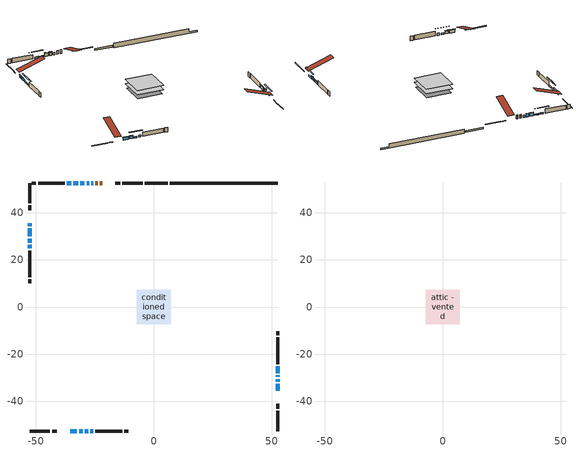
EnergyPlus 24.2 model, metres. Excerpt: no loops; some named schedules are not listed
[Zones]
conditioned space
 floor outside (Floor1 construction): -0.91,-0.91 -0.91,0.91 0.91,0.91 0.91,-0.91 z1.28
 floor adiabatic (Floor3 construction): -2.26,-2.26 -2.26,2.26 2.26,2.26 2.26,-2.26 z1.28
 floor adiabatic (AdiabaticFloorConstruction): -7.25,-7.25 -7.25,7.25 7.25,7.25 7.25,-7.25 z1.28
 floor foundation (Slab1 construction): -6.7,-6.7 -6.7,6.7 6.7,6.7 6.7,-6.7 z-1.16
 floor foundation (Slab2 construction): -2.26,-2.26 -2.26,2.26 2.26,2.26 2.26,-2.26 z-0.65
 wall outside (RimJoist1 construction): -4.74,52.59 -13.31,52.59 / -52.59,-52.59 -44.02,-52.59 / -52.59,52.59 -52.59,44.02 / 52.59,-52.59 52.59,-44.02 z1.28:1.58
 wall outside (RimJoist2 construction): -14.24,52.59 -16.24,52.59 / -43.09,-52.59 -41.09,-52.59 / -52.59,43.09 -52.59,41.09 / 52.59,-43.09 52.59,-41.09 z1.28:1.58
 wall outside (AdiabaticWallConstruction 1): -21.82,52.59 -22.81,52.59 / -23.74,52.59 -24.76,52.59 z1.28:3.31
 wall outside (AdiabaticWallConstruction): -25.68,52.59 -26.45,52.59 / -26.91,-52.59 -25.64,-52.59 z1.28:2.5; -27.37,52.59 -28.49,52.59 / 52.59,-31.69 52.59,-30.57 z1.28:2.98; -29.42,52.59 -31.2,52.59 z1.28:3.06; -32.12,52.59 -34.16,52.59 z1.28:1.79; -35.51,-52.59 -32.62,-52.59 / -52.59,35.51 -52.59,34.34 / 52.59,-28 52.59,-25.11 z1.28:2.73; -31.69,-52.59 -30.21,-52.59 z1.28:2.75; -52.59,33.42 -52.59,29.91 z1.28:2.45; 52.59,-35.51 52.59,-32.62 / -35.09,52.59 -36.84,52.59 / -29.29,-52.59 -27.84,-52.59 / -52.59,28.99 -52.59,27.23 / -52.59,26.3 -52.59,24.85 z1.28:2.12; 52.59,-29.64 52.59,-28.93 z1.28:2.37
 wall outside (Wall1 construction): -37.77,52.59 -49.02,52.59 / -24.71,-52.59 -13.46,-52.59 / -52.59,23.93 -52.59,12.67 / 52.59,-24.18 52.59,-12.93 z1.28:3.72
 wall outside (Wall2 construction): -49.95,52.59 -51.66,52.59 / -12.53,-52.59 -10.81,-52.59 / -52.59,11.75 -52.59,10.03 / 52.59,-12 52.59,-10.29 z1.28:3.72
 wall foundation (FoundationWall1 construction): 6.87,52.59,-1.16 6.87,52.59,1.28 48.02,52.59,1.28 48.02,52.59,-0.42 52.59,52.59,-0.42 52.59,52.59,-1.16
 wall foundation (FoundationWall2 construction): 5.94,52.59 -3.81,52.59 z-0.65:0.26
 window (WindowConstruction 10): -25.68,52.59 -26.45,52.59 z1.28:2.5
 window (WindowConstruction 3): -27.38,52.59 -28.49,52.59 z1.28:2.98
 window (WindowConstruction 4): -29.42,52.59 -31.2,52.59 z1.28:3.06
 window (WindowConstruction 5): -32.13,52.59 -34.16,52.59 z1.28:1.79
 window (WindowConstruction 6): -35.51,-52.59 -32.62,-52.59 z1.28:2.73
 window (WindowConstruction 7): -31.69,-52.59 -30.22,-52.59 z1.28:2.75
 window (WindowConstruction 8): -52.59,35.51 -52.59,34.34 z1.28:2.73
 window (WindowConstruction 9): -52.59,33.42 -52.59,29.91 z1.28:2.45
 window (WindowConstruction 12): 52.59,-35.51 52.59,-32.62 z1.28:2.12
 window (WindowConstruction 13): -35.09,52.59 -36.84,52.59 z1.28:2.12
 window (WindowConstruction 14): -29.29,-52.59 -27.84,-52.59 z1.28:2.12
 window (WindowConstruction 15): -52.59,28.98 -52.59,27.23 z1.28:2.12
 window (WindowConstruction 16): -52.59,26.3 -52.59,24.86 z1.28:2.12
 window (WindowConstruction 11): -26.91,-52.59 -25.64,-52.59 z1.28:2.5
 window (WindowConstruction): 52.59,-31.69 52.59,-30.57 z1.28:2.98
 window (WindowConstruction 1): 52.59,-29.64 52.59,-28.93 z1.28:2.37
 window (WindowConstruction 2): 52.59,-28 52.59,-25.11 z1.28:2.73
 door (Door): -21.82,52.59 -22.81,52.59 z1.28:3.31
 door (Door 1): -23.74,52.59 -24.75,52.59 z1.28:3.31
 ceiling adiabatic (AdiabaticFloorConstruction): 7.25,-7.25 7.25,7.25 -7.25,7.25 -7.25,-7.25 z1.28
attic - vented
 floor to conditioned space (Floor2 construction Reversed): -7.25,-7.25 -7.25,7.25 7.25,7.25 7.25,-7.25 z3.72
 roof outside (Roof1 construction): -20.89,52.59,3.72 -20.89,38.47,8.43 -17.17,38.47,8.43 -17.17,52.59,3.72; -36.44,-52.59,3.72 -36.44,-38.47,8.43 -40.16,-38.47,8.43 -40.16,-52.59,3.72; -52.59,36.44,3.72 -38.47,36.44,8.43 -38.47,40.16,8.43 -52.59,40.16,3.72; 52.59,-36.44,3.72 38.47,-36.44,8.43 38.47,-40.16,8.43 52.59,-40.16,3.72
shading: -28.69,52.59 -27.17,52.59 -27.17,53 -28.69,53 z3.18; -31.4,52.59 -29.22,52.59 -29.22,53 -31.4,53 z3.26; -34.36,52.59 -31.92,52.59 -31.92,53 -34.36,53 z1.99; -32.42,-52.59 -35.71,-52.59 -35.71,-53 -32.42,-53 z2.93; -30.01,-52.59 -31.89,-52.59 -31.89,-53 -30.01,-53 z2.95; -52.59,34.14 -52.59,35.71 -53,35.71 -53,34.14 z2.93; -52.59,29.71 -52.59,33.62 -53,33.62 -53,29.71 z2.65; 52.59,-29.68 52.59,-38.45 53,-38.45 53,-29.68 z5.06; -39.78,52.59 -32.15,52.59 -32.15,53 -39.78,53 z5.06; -24.9,-52.59 -32.23,-52.59 -32.23,-53 -24.9,-53 z5.06; -52.59,24.29 -52.59,31.93 -53,31.93 -53,24.29 z5.06; -52.59,21.91 -52.59,29.24 -53,29.24 -53,21.91 z5.06; 52.59,-30.37 52.59,-31.89 53,-31.89 53,-30.37 z3.18; 52.59,-28.73 52.59,-29.84 53,-29.84 53,-28.73 z2.57; 52.59,-24.91 52.59,-28.21 53,-28.21 53,-24.91 z2.93
[Building]
Building 1: Terrain=Suburbs
[Site:Location]
Edmonton Intl AP_AB: Latitude {deg}=53.31; Longitude {deg}=-113.58; Time Zone {hr}=-7; Elevation {m}=723; Keep Site Location Information=Yes
[Site:GroundTemperature:Shallow]
-1.56185, -3.61833, -3.78302, -2.80711, 1.11059, 5.01004, 8.39065, 10.5322, 10.7141, 8.97234, 5.67794, 1.89811
[Site:WaterMainsTemperature]
Calculation Method=Schedule; Temperature Schedule=mains temperature schedule
[Material] Roughness=Rough; Thermal Absorptance=0.9
Name | Thickness {m} | Conductivity {W/m-K} | Density {kg/m3} | Specific Heat {J/kg-K} | Solar Absorptance | Visible Absorptance
asphalt or fiberglass shingles | 0.00635 | 0.162714 | 1121.4 | 1465.45 | 0.4 | 0.4
ceiling loosefill ins | 0.0846667 | 0.0480833 | 16.02 | 1046.75 | 0.7 | 0.7
ceiling stud and cavity | 0.1397 | 0.112058 | 65.682 | 1177.47 | 0.7 | 0.7
concrete 4.0 in. | 0.1016 | 1.803125 | 2242.8 | 837.4 | 0.7 | 0.7
concrete 8.0 in. | 0.2032 | 1.803125 | 2242.8 | 837.4 | 0.7 | 0.7
door material | 0.04445 | 0.053851 | 512.64 | 1214.23 | 0.7 | 0.7
door material 1 | 0.04445 | 0.327969 | 512.64 | 1214.23 | 0.7 | 0.7
exterior vertical ins | 0.0460229 | 0.029427 | 32.04 | 1214.23 | 0.7 | 0.7
exterior vertical ins 1 | 0.0505726 | 0.029427 | 32.04 | 1214.23 | 0.7 | 0.7
floor covering | 0.0127 | 0.0433444 | 54.468 | 1339.84 | 0.6 | 0.6
floor rigid ins | 0.103632 | 0.029427 | 32.04 | 1214.23 | 0.7 | 0.7
floor rigid ins 1; rim joist rigid ins; wall rigid ins | 0.051816 | 0.029427 | 32.04 | 1214.23 | 0.7 | 0.7
floor rigid ins 2; wall rigid ins 1 | 0.512978 | 0.029427 | 32.04 | 1214.23 | 0.7 | 0.7
floor stud and cavity | 0.1397 | 0.151062 | 92.3553 | 1139.71 | 0.7 | 0.7
floor stud and cavity 1 | 0.1397 | 0.945655 | 92.3553 | 1139.71 | 0.7 | 0.7
floor stud and cavity 2 | 0.1397 | 1.75129 | 37.0049 | 1207.88 | 0.7 | 0.7
furniture material conditioned space 1 | 0.1524 | 0.115458 | 640.8 | 1214.23 | 0.6 | 0.6
gypsum board | 0.0127 | 0.160291 | 801 | 837.4 | 0.6 | 0.6
gypsum board 1 | 0.0127 | 0.160291 | 801 | 837.4 | 0.7 | 0.7
osb sheathing 0.5 in. | 0.0127 | 0.115458 | 512.64 | 1214.23 | 0.7 | 0.7
osb sheathing 0.75 in. | 0.01905 | 0.115458 | 512.64 | 1214.23 | 0.7 | 0.7
osb sheathing 2.0 in. | 0.0508 | 0.115458 | 512.64 | 1214.23 | 0.7 | 0.7
rim joist stud and cavity | 0.0508 | 0.0449671 | 125.044 | 1163.47 | 0.6 | 0.6
rim joist stud and cavity 1 | 0.0508 | 0.0316484 | 125.044 | 1163.47 | 0.6 | 0.6
wall stud and cavity | 0.1397 | 0.244877 | 139.0536 | 1170.24 | 0.7 | 0.7
wall stud and cavity 1 | 0.1397 | 0.435945 | 139.0536 | 1170.24 | 0.7 | 0.7
wall stud and cavity 2 | 0.0889 | 0.380278 | 52.3479 | 1209.89 | 0.7 | 0.7
wall stud and cavity 3 | 0.0889 | 0.391764 | 83.0341 | 1211.67 | 0.7 | 0.7
wood siding | 0.0254 | 0.102417 | 544.68 | 1172.36 | 0.4 | 0.4
wood siding 1; wood siding 2; wood siding 3 | 0.0254 | 0.102417 | 544.68 | 1172.36 | 0.7 | 0.7
[WindowMaterial:SimpleGlazingSystem]
Name | U-Factor {W/m2-K} | Solar Heat Gain Coefficient
WindowMaterial | 2.98833 | 0.53
WindowMaterial 1 | 2.97584 | 0.54
WindowMaterial 10 | 2.95256 | 0.58
WindowMaterial 11 | 2.052597 | 0.44
WindowMaterial 12 | 2.975272 | 0.57
WindowMaterial 2 | 2.918492 | 0.63
WindowMaterial 3 | 1.93733 | 0.46
WindowMaterial 4 | 2.18376 | 0.41
WindowMaterial 5 | 2.91679 | 0.63
WindowMaterial 6 | 2.92871 | 0.61
WindowMaterial 7 | 2.9395 | 0.6
WindowMaterial 8 | 3.34094 | 0.48
WindowMaterial 9 | 2.2042 | 0.4
[Construction]
AdiabaticFloorConstruction: floor stud and cavity 2, floor rigid ins 2, osb sheathing 0.75 in., floor covering
AdiabaticWallConstruction: wood siding 2, wall rigid ins 1, wall stud and cavity 2, gypsum board
AdiabaticWallConstruction 1: wood siding 3, wall rigid ins 1, wall stud and cavity 2, gypsum board
Door: door material
Door 1: door material 1
Floor1 construction: floor stud and cavity, floor rigid ins, osb sheathing 0.75 in., floor covering
Floor2 construction Reversed: gypsum board, ceiling stud and cavity, ceiling loosefill ins
Floor3 construction: floor stud and cavity 1, floor rigid ins 1, osb sheathing 0.75 in., floor covering
FoundationWall1 construction; FoundationWall2 construction: concrete 8.0 in., gypsum board 1
furniture construction conditioned space 1: furniture material conditioned space 1
PartitionWallConstruction: gypsum board, wall stud and cavity 3, gypsum board
RimJoist1 construction: wood siding 1, rim joist rigid ins, osb sheathing 2.0 in., rim joist stud and cavity
RimJoist2 construction: wood siding 1, osb sheathing 2.0 in., rim joist stud and cavity 1
Roof1 construction: asphalt or fiberglass shingles
Slab1 construction; Slab2 construction: concrete 4.0 in.
Wall1 construction: wood siding, wall rigid ins, osb sheathing 0.5 in., wall stud and cavity, gypsum board
Wall2 construction: wood siding, wall rigid ins, osb sheathing 0.5 in., wall stud and cavity 1, gypsum board
WindowConstruction; WindowConstruction 3: WindowMaterial
WindowConstruction 1: WindowMaterial 1
WindowConstruction 10: WindowMaterial 8
WindowConstruction 11: WindowMaterial 9
WindowConstruction 12; WindowConstruction 14; WindowConstruction 16: WindowMaterial 10
WindowConstruction 13: WindowMaterial 11
WindowConstruction 15: WindowMaterial 12
WindowConstruction 2; WindowConstruction 6: WindowMaterial 2
WindowConstruction 4: WindowMaterial 3
WindowConstruction 5: WindowMaterial 4
WindowConstruction 7: WindowMaterial 5
WindowConstruction 8: WindowMaterial 6
WindowConstruction 9: WindowMaterial 7
[Zone] Multiplier=1; Part of Total Floor Area=Yes
Name | Volume {m3}
attic - vented | 160.711
conditioned space | 1055.5
[Space]
Name | Zone | Volume {m3}
attic - vented 1 | attic - vented | 160.711
conditioned space 1 | conditioned space | 1055.5
[ZoneInfiltration:EffectiveLeakageArea]
infil attic - vented 1: Zone or Space=attic - vented 1; Schedule=Always On Discrete; Effective Air Leakage Area {cm2}=7314.09; Stack Coefficient=0.000327387; Wind Coefficient=1.22251e-05
[ZoneMixing]
whole house fan mix: Zone or Space=attic - vented; Schedule=Always On Continuous; Design Flow Rate Calculation Method=Flow/Zone; Design Flow Rate {m3/s}=0; Source Zone or Space=conditioned space
[SurfaceProperty:ExposedFoundationPerimeter] Exposed Perimeter Calculation Method=TotalExposedPerimeter
Name | Total Exposed Perimeter {m}
Slab1 | 45.72
Slab2 | 9.754
[InternalMass] Zone or ZoneList=conditioned space; Space or SpaceList=conditioned space 1
Name | Construction | Surface Area {m2}
furniture mass conditioned space 1 | furniture construction conditioned space 1 | 173.564
partition wall mass | PartitionWallConstruction | 413.47
[Lights]
interior lighting: Zone or ZoneList or Space or SpaceList=conditioned space 1; Schedule=interior lighting schedule; Design Level Calculation Method=LightingLevel; Lighting Level {W}=343.2; Return Air Fraction=0; Fraction Radiant=0.6; Fraction Visible=0.2; Fraction Replaceable=1
[People]
occupants: Zone or ZoneList or Space or SpaceList=conditioned space 1; Number of People Schedule=occupants schedule; Number of People Calculation Method=People; Number of People=3; Fraction Radiant=0.314171; Sensible Heat Fraction=0.56303; Activity Level Schedule=occupants activity schedule; Carbon Dioxide Generation Rate {m3/s-W}=0; Enable ASHRAE 55 Comfort Warnings=No; Mean Radiant Temperature Calculation Type=EnclosureAveraged
[ElectricEquipment] Zone or ZoneList or Space or SpaceList=conditioned space 1; Design Level Calculation Method=EquipmentLevel
Name | Schedule | Design Level {W} | Fraction Latent | Fraction Radiant | Fraction Lost
clothes dryer | clothes dryer schedule | 140.772 | 0.015 | 0.081 | 0.85
clothes washer | clothes washer schedule | 32.1985 | 0.03 | 0.162 | 0.7
cooking range | cooking range schedule | 215.147 | 0.08 | 0.432 | 0.2
dishwasher | dishwasher schedule | 66.8632 | 0.3 | 0.18 | 0.4
fridge | fridge schedule | 72.9452 | 0 | 0.6 | 0
mech vent bath fan 0 | mech vent bath fan 0 schedule | 50.2 | 0 | 0 | 1
mech vent bath fan 1 | mech vent bath fan 1 schedule | 50.2 | 0 | 0 | 1
mech vent house fan | mech vent house fan schedule | 0 | 0 | 0 | 1
mech vent house fan cfis | mech vent house fan cfis schedule | 0 | 0 | 0 | 0
mech vent range fan 0 | mech vent range fan 0 schedule | 57 | 0 | 0 | 1
misc plug loads | misc plug loads schedule | 494.7 | 0.045 | 0.513 | 0.1
whole house fan | Always On Discrete | 0 | 0 | 0 | 1
[OtherEquipment] Zone or ZoneList or Space or SpaceList=conditioned space 1; Design Level Calculation Method=EquipmentLevel
Name | Fuel Type | Schedule | Design Level {W} | Fraction Latent | Fraction Radiant | Fraction Lost
clothes dryer 1 | Electricity | clothes dryer schedule | 0 | 0.015 | 0.081 | 0.85
cooking range 1 | Electricity | cooking range schedule | 0 | 0.08 | 0.432 | 0.2
general water use latent | None | general water use schedule | 62.594 | 1 | 0 | 0
general water use sensible | None | general water use schedule | -61.6891 | 0 | 0.6 | 0
mech vent house fan latent load | None | Always On Discrete | 0 | 1 | 0 | 0
mech vent house fan sensible load | None | Always On Discrete | 0 | 0 | 0 | 0
water heater energy adjustment1 | NaturalGas | Always On Discrete | 0.01 | 0 | 0 | 1
[ZoneInfiltration:DesignFlowRate] Zone or ZoneList or Space or SpaceList=conditioned space 1; Schedule=Always On Discrete; Design Flow Rate Calculation Method=Flow/Zone; Design Flow Rate {m3/s}=0
infil flow; natural vent flow; whole house fan flow
[Foundation:Kiva] Initial Indoor Air Temperature {C}=18; Wall Depth Below Slab {m}=0.2032; Custom Block X Position 1 {m}=0.2159; Custom Block Z Position 1 {m}=0
Name | Wall Height Above Grade {m} | Custom Block Material Name 1 | Custom Block Depth 1 {m}
Foundation Kiva 1 | 1.27998 | exterior vertical ins | 2.43998
Foundation Kiva 2 | 0.260025 | exterior vertical ins 1 | 0.910011
[Foundation:Kiva:Settings]
Soil Conductivity {W/m-K}=0.849921; Soil Density {kg/m3}=1842.3; Soil Specific Heat {J/kg-K}=418.7; Ground Solar Absorptivity=0.9; Ground Thermal Absorptivity=0.9; Ground Surface Roughness {m}=0.03; Far-Field Width {m}=40; Deep-Ground Boundary Condition=ZeroFlux; Deep-Ground Depth {m}=40; Minimum Cell Dimension {m}=0.2; Maximum Cell Growth Coefficient=3; Simulation Timestep=Timestep
[Exterior:Lights]
exterior lighting: Schedule=exterior lighting schedule; Design Level {W}=75.6
[Schedule:Constant]
Name | Hourly Value
Always On Continuous; mech vent house fan schedule; mech vent house fan cfis schedule; Always On Discrete | 1
occupants activity schedule | 117.228
fridge schedule | 0
[Schedule:Week:Daily]
interior lighting schedule Week Rule - Jan1-Jan27: interior lighting schedule day, interior lighting schedule day, interior lighting schedule day, interior lighting schedule day, interior lighting schedule day, interior lighting schedule day, interior lighting schedule day, interior lighting schedule default day, interior lighting schedule default day, interior lighting schedule default day, interior lighting schedule default day, interior lighting schedule default day
interior lighting schedule Week Rule - Jan28-Feb3: interior lighting schedule day, interior lighting schedule day, interior lighting schedule day, interior lighting schedule day, interior lighting schedule day 1, interior lighting schedule day 1, interior lighting schedule day 1, interior lighting schedule default day, interior lighting schedule default day, interior lighting schedule default day, interior lighting schedule default day, interior lighting schedule default day
interior lighting schedule Week Rule - Feb4-Feb24: interior lighting schedule day 1, interior lighting schedule day 1, interior lighting schedule day 1, interior lighting schedule day 1, interior lighting schedule day 1, interior lighting schedule day 1, interior lighting schedule day 1, interior lighting schedule default day, interior lighting schedule default day, interior lighting schedule default day, interior lighting schedule default day, interior lighting schedule default day
interior lighting schedule Week Rule - Feb25-Mar3: interior lighting schedule day 1, interior lighting schedule day 1, interior lighting schedule day 1, interior lighting schedule day 1, interior lighting schedule day 2, interior lighting schedule day 2, interior lighting schedule day 2, interior lighting schedule default day, interior lighting schedule default day, interior lighting schedule default day, interior lighting schedule default day, interior lighting schedule default day
interior lighting schedule Week Rule - Mar4-Mar31: interior lighting schedule day 2, interior lighting schedule day 2, interior lighting schedule day 2, interior lighting schedule day 2, interior lighting schedule day 2, interior lighting schedule day 2, interior lighting schedule day 2, interior lighting schedule default day, interior lighting schedule default day, interior lighting schedule default day, interior lighting schedule default day, interior lighting schedule default day
interior lighting schedule Week Rule - Apr1-Apr28: interior lighting schedule day 3, interior lighting schedule day 3, interior lighting schedule day 3, interior lighting schedule day 3, interior lighting schedule day 3, interior lighting schedule day 3, interior lighting schedule day 3, interior lighting schedule default day, interior lighting schedule default day, interior lighting schedule default day, interior lighting schedule default day, interior lighting schedule default day
interior lighting schedule Week Rule - Apr29-May5: interior lighting schedule day 3, interior lighting schedule day 3, interior lighting schedule day 4, interior lighting schedule day 4, interior lighting schedule day 4, interior lighting schedule day 4, interior lighting schedule day 4, interior lighting schedule default day, interior lighting schedule default day, interior lighting schedule default day, interior lighting schedule default day, interior lighting schedule default day
interior lighting schedule Week Rule - May6-May26: interior lighting schedule day 4, interior lighting schedule day 4, interior lighting schedule day 4, interior lighting schedule day 4, interior lighting schedule day 4, interior lighting schedule day 4, interior lighting schedule day 4, interior lighting schedule default day, interior lighting schedule default day, interior lighting schedule default day, interior lighting schedule default day, interior lighting schedule default day
interior lighting schedule Week Rule - May27-Jun2: interior lighting schedule day 4, interior lighting schedule day 4, interior lighting schedule day 4, interior lighting schedule day 4, interior lighting schedule day 4, interior lighting schedule day 5, interior lighting schedule day 5, interior lighting schedule default day, interior lighting schedule default day, interior lighting schedule default day, interior lighting schedule default day, interior lighting schedule default day
interior lighting schedule Week Rule - Jun3-Jun30: interior lighting schedule day 5, interior lighting schedule day 5, interior lighting schedule day 5, interior lighting schedule day 5, interior lighting schedule day 5, interior lighting schedule day 5, interior lighting schedule day 5, interior lighting schedule default day, interior lighting schedule default day, interior lighting schedule default day, interior lighting schedule default day, interior lighting schedule default day
interior lighting schedule Week Rule - Jul1-Jul28: interior lighting schedule day 6, interior lighting schedule day 6, interior lighting schedule day 6, interior lighting schedule day 6, interior lighting schedule day 6, interior lighting schedule day 6, interior lighting schedule day 6, interior lighting schedule default day, interior lighting schedule default day, interior lighting schedule default day, interior lighting schedule default day, interior lighting schedule default day
interior lighting schedule Week Rule - Jul29-Aug4: interior lighting schedule day 6, interior lighting schedule day 6, interior lighting schedule day 6, interior lighting schedule day 7, interior lighting schedule day 7, interior lighting schedule day 7, interior lighting schedule day 7, interior lighting schedule default day, interior lighting schedule default day, interior lighting schedule default day, interior lighting schedule default day, interior lighting schedule default day
interior lighting schedule Week Rule - Aug5-Aug25: interior lighting schedule day 7, interior lighting schedule day 7, interior lighting schedule day 7, interior lighting schedule day 7, interior lighting schedule day 7, interior lighting schedule day 7, interior lighting schedule day 7, interior lighting schedule default day, interior lighting schedule default day, interior lighting schedule default day, interior lighting schedule default day, interior lighting schedule default day
interior lighting schedule Week Rule - Aug26-Sep1: interior lighting schedule day 7, interior lighting schedule day 7, interior lighting schedule day 7, interior lighting schedule day 7, interior lighting schedule day 7, interior lighting schedule day 7, interior lighting schedule day 8, interior lighting schedule default day, interior lighting schedule default day, interior lighting schedule default day, interior lighting schedule default day, interior lighting schedule default day
interior lighting schedule Week Rule - Sep2-Sep29: interior lighting schedule day 8, interior lighting schedule day 8, interior lighting schedule day 8, interior lighting schedule day 8, interior lighting schedule day 8, interior lighting schedule day 8, interior lighting schedule day 8, interior lighting schedule default day, interior lighting schedule default day, interior lighting schedule default day, interior lighting schedule default day, interior lighting schedule default day
interior lighting schedule Week Rule - Sep30-Oct6: interior lighting schedule day 8, interior lighting schedule day 9, interior lighting schedule day 9, interior lighting schedule day 9, interior lighting schedule day 9, interior lighting schedule day 9, interior lighting schedule day 9, interior lighting schedule default day, interior lighting schedule default day, interior lighting schedule default day, interior lighting schedule default day, interior lighting schedule default day
interior lighting schedule Week Rule - Oct7-Oct27: interior lighting schedule day 9, interior lighting schedule day 9, interior lighting schedule day 9, interior lighting schedule day 9, interior lighting schedule day 9, interior lighting schedule day 9, interior lighting schedule day 9, interior lighting schedule default day, interior lighting schedule default day, interior lighting schedule default day, interior lighting schedule default day, interior lighting schedule default day
interior lighting schedule Week Rule - Oct28-Nov3: interior lighting schedule day 9, interior lighting schedule day 9, interior lighting schedule day 9, interior lighting schedule day 9, interior lighting schedule day 10, interior lighting schedule day 10, interior lighting schedule day 10, interior lighting schedule default day, interior lighting schedule default day, interior lighting schedule default day, interior lighting schedule default day, interior lighting schedule default day
interior lighting schedule Week Rule - Nov4-Nov24: interior lighting schedule day 10, interior lighting schedule day 10, interior lighting schedule day 10, interior lighting schedule day 10, interior lighting schedule day 10, interior lighting schedule day 10, interior lighting schedule day 10, interior lighting schedule default day, interior lighting schedule default day, interior lighting schedule default day, interior lighting schedule default day, interior lighting schedule default day
interior lighting schedule Week Rule - Nov25-Dec1: interior lighting schedule day 10, interior lighting schedule day 10, interior lighting schedule day 10, interior lighting schedule day 10, interior lighting schedule day 10, interior lighting schedule day 10, interior lighting schedule day 11, interior lighting schedule default day, interior lighting schedule default day, interior lighting schedule default day, interior lighting schedule default day, interior lighting schedule default day
interior lighting schedule Week Rule - Dec2-Dec31: interior lighting schedule day 11, interior lighting schedule day 11, interior lighting schedule day 11, interior lighting schedule day 11, interior lighting schedule day 11, interior lighting schedule day 11, interior lighting schedule day 11, interior lighting schedule default day, interior lighting schedule default day, interior lighting schedule default day, interior lighting schedule default day, interior lighting schedule default day
occupants schedule Week Rule - Jan1-Dec31: occupants schedule day, occupants schedule day, occupants schedule day, occupants schedule day, occupants schedule day, occupants schedule day, occupants schedule day, occupants schedule default day, occupants schedule default day, occupants schedule default day, occupants schedule default day, occupants schedule default day
clothes dryer schedule Week Rule - Jan1-Dec31: clothes dryer schedule day, clothes dryer schedule day, clothes dryer schedule day, clothes dryer schedule day, clothes dryer schedule day, clothes dryer schedule day, clothes dryer schedule day, clothes dryer schedule default day, clothes dryer schedule default day, clothes dryer schedule default day, clothes dryer schedule default day, clothes dryer schedule default day
clothes washer schedule Week Rule - Jan1-Dec31: clothes washer schedule day, clothes washer schedule day, clothes washer schedule day, clothes washer schedule day, clothes washer schedule day, clothes washer schedule day, clothes washer schedule day, clothes washer schedule default day, clothes washer schedule default day, clothes washer schedule default day, clothes washer schedule default day, clothes washer schedule default day
cooking range schedule Week Rule - Jan1-Dec31: cooking range schedule day, cooking range schedule day, cooking range schedule day, cooking range schedule day, cooking range schedule day, cooking range schedule day, cooking range schedule day, cooking range schedule default day, cooking range schedule default day, cooking range schedule default day, cooking range schedule default day, cooking range schedule default day
dishwasher schedule Week Rule - Jan1-Dec31: dishwasher schedule day, dishwasher schedule day, dishwasher schedule day, dishwasher schedule day, dishwasher schedule day, dishwasher schedule day, dishwasher schedule day, dishwasher schedule default day, dishwasher schedule default day, dishwasher schedule default day, dishwasher schedule default day, dishwasher schedule default day
mech vent bath fan 0 schedule Week Rule - Jan1-Dec31: mech vent bath fan 0 schedule day, mech vent bath fan 0 schedule day, mech vent bath fan 0 schedule day, mech vent bath fan 0 schedule day, mech vent bath fan 0 schedule day, mech vent bath fan 0 schedule day, mech vent bath fan 0 schedule day, mech vent bath fan 0 schedule default day, mech vent bath fan 0 schedule default day, mech vent bath fan 0 schedule default day, mech vent bath fan 0 schedule default day, mech vent bath fan 0 schedule default day
mech vent bath fan 1 schedule Week Rule - Jan1-Dec31: mech vent bath fan 1 schedule day, mech vent bath fan 1 schedule day, mech vent bath fan 1 schedule day, mech vent bath fan 1 schedule day, mech vent bath fan 1 schedule day, mech vent bath fan 1 schedule day, mech vent bath fan 1 schedule day, mech vent bath fan 1 schedule default day, mech vent bath fan 1 schedule default day, mech vent bath fan 1 schedule default day, mech vent bath fan 1 schedule default day, mech vent bath fan 1 schedule default day
mech vent range fan 0 schedule Week Rule - Jan1-Dec31: mech vent range fan 0 schedule day, mech vent range fan 0 schedule day, mech vent range fan 0 schedule day, mech vent range fan 0 schedule day, mech vent range fan 0 schedule day, mech vent range fan 0 schedule day, mech vent range fan 0 schedule day, mech vent range fan 0 schedule default day, mech vent range fan 0 schedule default day, mech vent range fan 0 schedule default day, mech vent range fan 0 schedule default day, mech vent range fan 0 schedule default day
misc plug loads schedule Week Rule - Jan1-Dec31: misc plug loads schedule day, misc plug loads schedule day, misc plug loads schedule day, misc plug loads schedule day, misc plug loads schedule day, misc plug loads schedule day, misc plug loads schedule day, misc plug loads schedule default day, misc plug loads schedule default day, misc plug loads schedule default day, misc plug loads schedule default day, misc plug loads schedule default day
general water use schedule Week Rule - Jan1-Dec31: general water use schedule day, general water use schedule day, general water use schedule day, general water use schedule day, general water use schedule day, general water use schedule day, general water use schedule day, general water use schedule default day, general water use schedule default day, general water use schedule default day, general water use schedule default day, general water use schedule default day
exterior lighting schedule Week Rule - Jan1-Jan27: exterior lighting schedule day, exterior lighting schedule day, exterior lighting schedule day, exterior lighting schedule day, exterior lighting schedule day, exterior lighting schedule day, exterior lighting schedule day, exterior lighting schedule default day, exterior lighting schedule default day, exterior lighting schedule default day, exterior lighting schedule default day, exterior lighting schedule default day
exterior lighting schedule Week Rule - Jan28-Feb3: exterior lighting schedule day, exterior lighting schedule day, exterior lighting schedule day, exterior lighting schedule day, exterior lighting schedule day 1, exterior lighting schedule day 1, exterior lighting schedule day 1, exterior lighting schedule default day, exterior lighting schedule default day, exterior lighting schedule default day, exterior lighting schedule default day, exterior lighting schedule default day
exterior lighting schedule Week Rule - Feb4-Feb24: exterior lighting schedule day 1, exterior lighting schedule day 1, exterior lighting schedule day 1, exterior lighting schedule day 1, exterior lighting schedule day 1, exterior lighting schedule day 1, exterior lighting schedule day 1, exterior lighting schedule default day, exterior lighting schedule default day, exterior lighting schedule default day, exterior lighting schedule default day, exterior lighting schedule default day
exterior lighting schedule Week Rule - Feb25-Mar3: exterior lighting schedule day 1, exterior lighting schedule day 1, exterior lighting schedule day 1, exterior lighting schedule day 1, exterior lighting schedule day 2, exterior lighting schedule day 2, exterior lighting schedule day 2, exterior lighting schedule default day, exterior lighting schedule default day, exterior lighting schedule default day, exterior lighting schedule default day, exterior lighting schedule default day
exterior lighting schedule Week Rule - Mar4-Mar31: exterior lighting schedule day 2, exterior lighting schedule day 2, exterior lighting schedule day 2, exterior lighting schedule day 2, exterior lighting schedule day 2, exterior lighting schedule day 2, exterior lighting schedule day 2, exterior lighting schedule default day, exterior lighting schedule default day, exterior lighting schedule default day, exterior lighting schedule default day, exterior lighting schedule default day
exterior lighting schedule Week Rule - Apr1-Apr28: exterior lighting schedule day 3, exterior lighting schedule day 3, exterior lighting schedule day 3, exterior lighting schedule day 3, exterior lighting schedule day 3, exterior lighting schedule day 3, exterior lighting schedule day 3, exterior lighting schedule default day, exterior lighting schedule default day, exterior lighting schedule default day, exterior lighting schedule default day, exterior lighting schedule default day
exterior lighting schedule Week Rule - Apr29-May5: exterior lighting schedule day 3, exterior lighting schedule day 3, exterior lighting schedule day 4, exterior lighting schedule day 4, exterior lighting schedule day 4, exterior lighting schedule day 4, exterior lighting schedule day 4, exterior lighting schedule default day, exterior lighting schedule default day, exterior lighting schedule default day, exterior lighting schedule default day, exterior lighting schedule default day
exterior lighting schedule Week Rule - May6-May26: exterior lighting schedule day 4, exterior lighting schedule day 4, exterior lighting schedule day 4, exterior lighting schedule day 4, exterior lighting schedule day 4, exterior lighting schedule day 4, exterior lighting schedule day 4, exterior lighting schedule default day, exterior lighting schedule default day, exterior lighting schedule default day, exterior lighting schedule default day, exterior lighting schedule default day
exterior lighting schedule Week Rule - May27-Jun2: exterior lighting schedule day 4, exterior lighting schedule day 4, exterior lighting schedule day 4, exterior lighting schedule day 4, exterior lighting schedule day 4, exterior lighting schedule day 5, exterior lighting schedule day 5, exterior lighting schedule default day, exterior lighting schedule default day, exterior lighting schedule default day, exterior lighting schedule default day, exterior lighting schedule default day
exterior lighting schedule Week Rule - Jun3-Jun30: exterior lighting schedule day 5, exterior lighting schedule day 5, exterior lighting schedule day 5, exterior lighting schedule day 5, exterior lighting schedule day 5, exterior lighting schedule day 5, exterior lighting schedule day 5, exterior lighting schedule default day, exterior lighting schedule default day, exterior lighting schedule default day, exterior lighting schedule default day, exterior lighting schedule default day
exterior lighting schedule Week Rule - Jul1-Jul28: exterior lighting schedule day 6, exterior lighting schedule day 6, exterior lighting schedule day 6, exterior lighting schedule day 6, exterior lighting schedule day 6, exterior lighting schedule day 6, exterior lighting schedule day 6, exterior lighting schedule default day, exterior lighting schedule default day, exterior lighting schedule default day, exterior lighting schedule default day, exterior lighting schedule default day
[Schedule:Year]
interior lighting schedule: interior lighting schedule Week Rule - Jan1-Jan27, 1, 1, 1, 27, interior lighting schedule Week Rule - Jan28-Feb3, 1, 28, 2, 3, interior lighting schedule Week Rule - Feb4-Feb24, 2, 4, 2, 24, interior lighting schedule Week Rule - Feb25-Mar3, 2, 25, 3, 3, interior lighting schedule Week Rule - Mar4-Mar31, 3, 4, 3, 31, interior lighting schedule Week Rule - Apr1-Apr28, 4, 1, 4, 28, interior lighting schedule Week Rule - Apr29-May5, 4, 29, 5, 5, interior lighting schedule Week Rule - May6-May26, 5, 6, 5, 26, interior lighting schedule Week Rule - May27-Jun2, 5, 27, 6, 2, interior lighting schedule Week Rule - Jun3-Jun30, 6, 3, 6, 30, interior lighting schedule Week Rule - Jul1-Jul28, 7, 1, 7, 28, interior lighting schedule Week Rule - Jul29-Aug4, 7, 29, 8, 4, interior lighting schedule Week Rule - Aug5-Aug25, 8, 5, 8, 25, interior lighting schedule Week Rule - Aug26-Sep1, 8, 26, 9, 1, interior lighting schedule Week Rule - Sep2-Sep29, 9, 2, 9, 29, interior lighting schedule Week Rule - Sep30-Oct6, 9, 30, 10, 6, interior lighting schedule Week Rule - Oct7-Oct27, 10, 7, 10, 27, interior lighting schedule Week Rule - Oct28-Nov3, 10, 28, 11, 3, interior lighting schedule Week Rule - Nov4-Nov24, 11, 4, 11, 24, interior lighting schedule Week Rule - Nov25-Dec1, 11, 25, 12, 1, interior lighting schedule Week Rule - Dec2-Dec31, 12, 2, 12, 31
occupants schedule: occupants schedule Week Rule - Jan1-Dec31, 1, 1, 12, 31
clothes dryer schedule: clothes dryer schedule Week Rule - Jan1-Dec31, 1, 1, 12, 31
clothes washer schedule: clothes washer schedule Week Rule - Jan1-Dec31, 1, 1, 12, 31
cooking range schedule: cooking range schedule Week Rule - Jan1-Dec31, 1, 1, 12, 31
dishwasher schedule: dishwasher schedule Week Rule - Jan1-Dec31, 1, 1, 12, 31
mech vent bath fan 0 schedule: mech vent bath fan 0 schedule Week Rule - Jan1-Dec31, 1, 1, 12, 31
mech vent bath fan 1 schedule: mech vent bath fan 1 schedule Week Rule - Jan1-Dec31, 1, 1, 12, 31
mech vent range fan 0 schedule: mech vent range fan 0 schedule Week Rule - Jan1-Dec31, 1, 1, 12, 31
misc plug loads schedule: misc plug loads schedule Week Rule - Jan1-Dec31, 1, 1, 12, 31
general water use schedule: general water use schedule Week Rule - Jan1-Dec31, 1, 1, 12, 31
exterior lighting schedule: exterior lighting schedule Week Rule - Jan1-Jan27, 1, 1, 1, 27, exterior lighting schedule Week Rule - Jan28-Feb3, 1, 28, 2, 3, exterior lighting schedule Week Rule - Feb4-Feb24, 2, 4, 2, 24, exterior lighting schedule Week Rule - Feb25-Mar3, 2, 25, 3, 3, exterior lighting schedule Week Rule - Mar4-Mar31, 3, 4, 3, 31, exterior lighting schedule Week Rule - Apr1-Apr28, 4, 1, 4, 28, exterior lighting schedule Week Rule - Apr29-May5, 4, 29, 5, 5, exterior lighting schedule Week Rule - May6-May26, 5, 6, 5, 26, exterior lighting schedule Week Rule - May27-Jun2, 5, 27, 6, 2, exterior lighting schedule Week Rule - Jun3-Jun30, 6, 3, 6, 30, exterior lighting schedule Week Rule - Jul1-Jul28, 7, 1, 7, 28, exterior lighting schedule Week Rule - Jul29-Aug4, 7, 29, 8, 4, exterior lighting schedule Week Rule - Aug5-Aug25, 8, 5, 8, 25, exterior lighting schedule Week Rule - Aug26-Sep1, 8, 26, 9, 1, exterior lighting schedule Week Rule - Sep2-Sep29, 9, 2, 9, 29, exterior lighting schedule Week Rule - Sep30-Oct6, 9, 30, 10, 6, exterior lighting schedule Week Rule - Oct7-Oct27, 10, 7, 10, 27, exterior lighting schedule Week Rule - Oct28-Nov3, 10, 28, 11, 3, exterior lighting schedule Week Rule - Nov4-Nov24, 11, 4, 11, 24, exterior lighting schedule Week Rule - Nov25-Dec1, 11, 25, 12, 1, exterior lighting schedule Week Rule - Dec2-Dec31, 12, 2, 12, 31
[Schedule:Compact]
mains temperature schedule: Through: 01/01, For: AllDays, Until: 24:00, 3.97167, Through: 01/02, For: AllDays, Until: 24:00, 3.90778, Through: 01/03, For: AllDays, Until: 24:00, 3.84556, Through: 01/04, For: AllDays, Until: 24:00, 3.78389, Through: 01/05, For: AllDays, Until: 24:00, 3.72278, Through: 01/06, For: AllDays, Until: 24:00, 3.66278, Through: 01/07, For: AllDays, Until: 24:00, 3.60389, Through: 01/08, For: AllDays, Until: 24:00, 3.54556, Through: 01/09, For: AllDays, Until: 24:00, 3.48833, Through: 01/10, For: AllDays, Until: 24:00, 3.43167, Through: 01/11, For: AllDays, Until: 24:00, 3.37611, Through: 01/12, For: AllDays, Until: 24:00, 3.32167, Through: 01/13, For: AllDays, Until: 24:00, 3.26833, Through: 01/14, For: AllDays, Until: 24:00, 3.21556, Through: 01/15, For: AllDays, Until: 24:00, 3.16444, Through: 01/16, For: AllDays, Until: 24:00, 3.11389, Through: 01/17, For: AllDays, Until: 24:00, 3.06444, Through: 01/18, For: AllDays, Until: 24:00, 3.01611, Through: 01/19, For: AllDays, Until: 24:00, 2.96889, Through: 01/20, For: AllDays, Until: 24:00, 2.92278, Through: 01/21, For: AllDays, Until: 24:00, 2.87722, Through: 01/22, For: AllDays, Until: 24:00, 2.83333, Through: 01/23, For: AllDays, Until: 24:00, 2.79056, Through: 01/24, For: AllDays, Until: 24:00, 2.74889, Through: 01/25, For: AllDays, Until: 24:00, 2.70833, Through: 01/26, For: AllDays, Until: 24:00, 2.66889, Through: 01/27, For: AllDays, Until: 24:00, 2.63056, Through: 01/28, For: AllDays, Until: 24:00, 2.59333, Through: 01/29, For: AllDays, Until: 24:00, 2.55778, Through: 01/30, For: AllDays, Until: 24:00, 2.52278, Through: 01/31, For: AllDays, Until: 24:00, 2.48944, Through: 02/01, For: AllDays, Until: 24:00, 2.45722, Through: 02/02, For: AllDays, Until: 24:00, 2.42611, Through: 02/03, For: AllDays, Until: 24:00, 2.39667, Through: 02/04, For: AllDays, Until: 24:00, 2.36833, Through: 02/05, For: AllDays, Until: 24:00, 2.34111, Through: 02/06, For: AllDays, Until: 24:00, 2.315, Through: 02/07, For: AllDays, Until: 24:00, 2.29056, Through: 02/08, For: AllDays, Until: 24:00, 2.26722, Through: 02/09, For: AllDays, Until: 24:00, 2.245, Through: 02/10, For: AllDays, Until: 24:00, 2.22444, Through: 02/11, For: AllDays, Until: 24:00, 2.20444, Through: 02/12, For: AllDays, Until: 24:00, 2.18667, Through: 02/13, For: AllDays, Until: 24:00, 2.17, Through: 02/14, For: AllDays, Until: 24:00, 2.15444, Through: 02/15, For: AllDays, Until: 24:00, 2.14, Through: 02/16, For: AllDays, Until: 24:00, 2.12722, Through: 02/17, For: AllDays, Until: 24:00, 2.11556, Through: 02/18, For: AllDays, Until: 24:00, 2.10556, Through: 02/19, For: AllDays, Until: 24:00, 2.09667, Through: 02/20, For: AllDays, Until: 24:00, 2.08889, Through: 02/21, For: AllDays, Until: 24:00, 2.08278, Through: 02/22, For: AllDays, Until: 24:00, 2.07833, Through: 02/23, For: AllDays, Until: 24:00, 2.07444, Through: 02/24, For: AllDays, Until: 24:00, 2.07278, Through: 02/25, For: AllDays, Until: 24:00, 2.07167, Through: 02/26, For: AllDays, Until: 24:00, 2.07222, Through: 02/27, For: AllDays, Until: 24:00, 2.07444, Through: 02/28, For: AllDays, Until: 24:00, 2.07778, Through: 03/01, For: AllDays, Until: 24:00, 2.08222, Through: 03/02, For: AllDays, Until: 24:00, 2.08833, Through: 03/03, For: AllDays, Until: 24:00, 2.09556, Through: 03/04, For: AllDays, Until: 24:00, 2.10444, Through: 03/05, For: AllDays, Until: 24:00, 2.11444, Through: 03/06, For: AllDays, Until: 24:00, 2.12556, Through: 03/07, For: AllDays, Until: 24:00, 2.13833, Through: 03/08, For: AllDays, Until: 24:00, 2.15278, Through: 03/09, For: AllDays, Until: 24:00, 2.16778, Through: 03/10, For: AllDays, Until: 24:00, 2.18444, Through: 03/11, For: AllDays, Until: 24:00, 2.20278, Through: 03/12, For: AllDays, Until: 24:00, 2.22167, Through: 03/13, For: AllDays, Until: 24:00, 2.24278, Through: 03/14, For: AllDays, Until: 24:00, 2.26444, Through: 03/15, For: AllDays, Until: 24:00, 2.28778, Through: 03/16, For: AllDays, Until: 24:00, 2.31222, Through: 03/17, For: AllDays, Until: 24:00, 2.33778, Through: 03/18, For: AllDays, Until: 24:00, 2.365, Through: 03/19, For: AllDays, Until: 24:00, 2.39333, Through: 03/20, For: AllDays, Until: 24:00, 2.42278, Through: 03/21, For: AllDays, Until: 24:00, 2.45389, Through: 03/22, For: AllDays, Until: 24:00, 2.48611, Through: 03/23, For: AllDays, Until: 24:00, 2.51889, Through: 03/24, For: AllDays, Until: 24:00, 2.55389, Through: 03/25, For: AllDays, Until: 24:00, 2.58944, Through: 03/26, For: AllDays, Until: 24:00, 2.62611, Through: 03/27, For: AllDays, Until: 24:00, 2.66444, Through: 03/28, For: AllDays, Until: 24:00, 2.70389, Through: 03/29, For: AllDays, Until: 24:00, 2.74389, Through: 03/30, For: AllDays, Until: 24:00, 2.78556, Through: 03/31, For: AllDays, Until: 24:00, 2.82833, Through: 04/01, For: AllDays, Until: 24:00, 2.87222, Through: 04/02, For: AllDays, Until: 24:00, 2.91722, Through: 04/03, For: AllDays, Until: 24:00, 2.96333, Through: 04/04, For: AllDays, Until: 24:00, 3.01056, Through: 04/05, For: AllDays, Until: 24:00, 3.05889, Through: 04/06, For: AllDays, Until: 24:00, 3.10833, Through: 04/07, For: AllDays, Until: 24:00, 3.15833, Through: 04/08, For: AllDays, Until: 24:00, 3.21, Through: 04/09, For: AllDays, Until: 24:00, 3.26222, Through: 04/10, For: AllDays, Until: 24:00, 3.31556, Through: 04/11, For: AllDays, Until: 24:00, 3.37, Through: 04/12, For: AllDays, Until: 24:00, 3.42556, Through: 04/13, For: AllDays, Until: 24:00, 3.48167, Through: 04/14, For: AllDays, Until: 24:00, 3.53889, Through: 04/15, For: AllDays, Until: 24:00, 3.59722, Through: 04/16, For: AllDays, Until: 24:00, 3.65611, Through: 04/17, For: AllDays, Until: 24:00, 3.71611, Through: 04/18, For: AllDays, Until: 24:00, 3.77667, Through: 04/19, For: AllDays, Until: 24:00, 3.83833, Through: 04/20, For: AllDays, Until: 24:00, 3.90111, Through: 04/21, For: AllDays, Until: 24:00, 3.96444, Through: 04/22, For: AllDays, Until: 24:00, 4.02833, Through: 04/23, For: AllDays, Until: 24:00, 4.09333, Through: 04/24, For: AllDays, Until: 24:00, 4.15889, Through: 04/25, For: AllDays, Until: 24:00, 4.225, Through: 04/26, For: AllDays, Until: 24:00, 4.29222, Through: 04/27, For: AllDays, Until: 24:00, 4.36, Through: 04/28, For: AllDays, Until: 24:00, 4.42833, Through: 04/29, For: AllDays, Until: 24:00, 4.49722, Through: 04/30, For: AllDays, Until: 24:00, 4.56667, Through: 05/01, For: AllDays, Until: 24:00, 4.63722, Through: 05/02, For: AllDays, Until: 24:00, 4.70833, Through: 05/03, For: AllDays, Until: 24:00, 4.77944, Through: 05/04, For: AllDays, Until: 24:00, 4.85167, Through: 05/05, For: AllDays, Until: 24:00, 4.92389, Through: 05/06, For: AllDays, Until: 24:00, 4.99722, Through: 05/07, For: AllDays, Until: 24:00, 5.07056, Through: 05/08, For: AllDays, Until: 24:00, 5.145, Through: 05/09, For: AllDays, Until: 24:00, 5.21944, Through: 05/10, For: AllDays, Until: 24:00, 5.29389, Through: 05/11, For: AllDays, Until: 24:00, 5.36944, Through: 05/12, For: AllDays, Until: 24:00, 5.445, Through: 05/13, For: AllDays, Until: 24:00, 5.52111, Through: 05/14, For: AllDays, Until: 24:00, 5.59722, Through: 05/15, For: AllDays, Until: 24:00, 5.67389, Through: 05/16, For: AllDays, Until: 24:00, 5.75056, Through: 05/17, For: AllDays, Until: 24:00, 5.82778, Through: 05/18, For: AllDays, Until: 24:00, 5.90556, Through: 05/19, For: AllDays, Until: 24:00, 5.98278, Through: 05/20, For: AllDays, Until: 24:00, 6.06056, Through: 05/21, For: AllDays, Until: 24:00, 6.13889, Through: 05/22, For: AllDays, Until: 24:00, 6.21667, Through: 05/23, For: AllDays, Until: 24:00, 6.295, Through: 05/24, For: AllDays, Until: 24:00, 6.37333, Through: 05/25, For: AllDays, Until: 24:00, 6.45222, Through: 05/26, For: AllDays, Until: 24:00, 6.53056, Through: 05/27, For: AllDays, Until: 24:00, 6.60889, Through: 05/28, For: AllDays, Until: 24:00, 6.68778, Through: 05/29, For: AllDays, Until: 24:00, 6.76611, Through: 05/30, For: AllDays, Until: 24:00, 6.84444, Through: 05/31, For: AllDays, Until: 24:00, 6.92278, Through: 06/01, For: AllDays, Until: 24:00, 7.00111, Through: 06/02, For: AllDays, Until: 24:00, 7.07944, Through: 06/03, For: AllDays, Until: 24:00, 7.15778, Through: 06/04, For: AllDays, Until: 24:00, 7.23556, Through: 06/05, For: AllDays, Until: 24:00, 7.31333, Through: 06/06, For: AllDays, Until: 24:00, 7.39056, Through: 06/07, For: AllDays, Until: 24:00, 7.46833, Through: 06/08, For: AllDays, Until: 24:00, 7.545, Through: 06/09, For: AllDays, Until: 24:00, 7.62222, Through: 06/10, For: AllDays, Until: 24:00, 7.69833, Through: 06/11, For: AllDays, Until: 24:00, 7.775, Through: 06/12, For: AllDays, Until: 24:00, 7.85056, Through: 06/13, For: AllDays, Until: 24:00, 7.92611, Through: 06/14, For: AllDays, Until: 24:00, 8.00111, Through: 06/15, For: AllDays, Until: 24:00, 8.07611, Through: 06/16, For: AllDays, Until: 24:00, 8.15056, Through: 06/17, For: AllDays, Until: 24:00, 8.22389, Through: 06/18, For: AllDays, Until: 24:00, 8.29778, Through: 06/19, For: AllDays, Until: 24:00, 8.37056, Through: 06/20, For: AllDays, Until: 24:00, 8.44278, Through: 06/21, For: AllDays, Until: 24:00, 8.51444, Through: 06/22, For: AllDays, Until: 24:00, 8.58611, Through: 06/23, For: AllDays, Until: 24:00, 8.65667, Through: 06/24, For: AllDays, Until: 24:00, 8.72667, Through: 06/25, For: AllDays, Until: 24:00, 8.79611, Through: 06/26, For: AllDays, Until: 24:00, 8.865, Through: 06/27, For: AllDays, Until: 24:00, 8.93333, Through: 06/28, For: AllDays, Until: 24:00, 9.00056, Through: 06/29, For: AllDays, Until: 24:00, 9.06778, Through: 06/30, For: AllDays, Until: 24:00, 9.13333, Through: 07/01, For: AllDays, Until: 24:00, 9.19889, Through: 07/02, For: AllDays, Until: 24:00, 9.26333, Through: 07/03, For: AllDays, Until: 24:00, 9.32722, Through: 07/04, For: AllDays, Until: 24:00, 9.39056, Through: 07/05, For: AllDays, Until: 24:00, 9.45278, Through: 07/06, For: AllDays, Until: 24:00, 9.51389, Through: 07/07, For: AllDays, Until: 24:00, 9.57444, Through: 07/08, For: AllDays, Until: 24:00, 9.63389, Through: 07/09, For: AllDays, Until: 24:00, 9.69278, Through: 07/10, For: AllDays, Until: 24:00, 9.75056, Through: 07/11, For: AllDays, Until: 24:00, 9.80778, Through: 07/12, For: AllDays, Until: 24:00, 9.86333, Through: 07/13, For: AllDays, Until: 24:00, 9.91833, Through: 07/14, For: AllDays, Until: 24:00, 9.97278, Through: 07/15, For: AllDays, Until: 24:00, 10.0256, Through: 07/16, For: AllDays, Until: 24:00, 10.0778, Through: 07/17, For: AllDays, Until: 24:00, 10.1289, Through: 07/18, For: AllDays, Until: 24:00, 10.1789, Through: 07/19, For: AllDays, Until: 24:00, 10.2278, Through: 07/20, For: AllDays, Until: 24:00, 10.2756, Through: 07/21, For: AllDays, Until: 24:00, 10.3222, Through: 07/22, For: AllDays, Until: 24:00, 10.3683, Through: 07/23, For: AllDays, Until: 24:00, 10.4128, Through: 07/24, For: AllDays, Until: 24:00, 10.4561, Through: 07/25, For: AllDays, Until: 24:00, 10.4989, Through: 07/26, For: AllDays, Until: 24:00, 10.54, Through: 07/27, For: AllDays, Until: 24:00, 10.58, Through: 07/28, For: AllDays, Until: 24:00, 10.6189, Through: 07/29, For: AllDays, Until: 24:00, 10.6567, Through: 07/30, For: AllDays, Until: 24:00, 10.6928, Through: 07/31, For: AllDays, Until: 24:00, 10.7283, Through: 08/01, For: AllDays, Until: 24:00, 10.7622, Through: 08/02, For: AllDays, Until: 24:00, 10.7956, Through: 08/03, For: AllDays, Until: 24:00, 10.8272, Through: 08/04, For: AllDays, Until: 24:00, 10.8572, Through: 08/05, For: AllDays, Until: 24:00, 10.8867, Through: 08/06, For: AllDays, Until: 24:00, 10.9144, Through: 08/07, For: AllDays, Until: 24:00, 10.9411, Through: 08/08, For: AllDays, Until: 24:00, 10.9667, Through: 08/09, For: AllDays, Until: 24:00, 10.9906, Through: 08/10, For: AllDays, Until: 24:00, 11.0133, Through: 08/11, For: AllDays, Until: 24:00, 11.035, Through: 08/12, For: AllDays, Until: 24:00, 11.055, Through: 08/13, For: AllDays, Until: 24:00, 11.0739, Through: 08/14, For: AllDays, Until: 24:00, 11.0917, Through: 08/15, For: AllDays, Until: 24:00, 11.1078, Through: 08/16, For: AllDays, Until: 24:00, 11.1228, Through: 08/17, For: AllDays, Until: 24:00, 11.1361, Through: 08/18, For: AllDays, Until: 24:00, 11.1483, Through: 08/19, For: AllDays, Until: 24:00, 11.1594, Through: 08/20, For: AllDays, Until: 24:00, 11.1689, Through: 08/21, For: AllDays, Until: 24:00, 11.1772, Through: 08/22, For: AllDays, Until: 24:00, 11.1844, Through: 08/23, For: AllDays, Until: 24:00, 11.19, Through: 08/24, For: AllDays, Until: 24:00, 11.1939, Through: 08/25, For: AllDays, Until: 24:00, 11.1967, Through: 08/26, For: AllDays, Until: 24:00, 11.1983, Through: 08/27, For: AllDays, Until: 24:00, 11.1983, Through: 08/28, For: AllDays, Until: 24:00, 11.1972, Through: 08/29, For: AllDays, Until: 24:00, 11.195, Through: 08/30, For: AllDays, Until: 24:00, 11.1911, Through: 08/31, For: AllDays, Until: 24:00, 11.1856, Through: 09/01, For: AllDays, Until: 24:00, 11.1789, Through: 09/02, For: AllDays, Until: 24:00, 11.1711, Through: 09/03, For: AllDays, Until: 24:00, 11.1617, Through: 09/04, For: AllDays, Until: 24:00, 11.1511, Through: 09/05, For: AllDays, Until: 24:00, 11.1394, Through: 09/06, For: AllDays, Until: 24:00, 11.1261, Through: 09/07, For: AllDays, Until: 24:00, 11.1111, Through: 09/08, For: AllDays, Until: 24:00, 11.0956, Through: 09/09, For: AllDays, Until: 24:00, 11.0778, Through: 09/10, For: AllDays, Until: 24:00, 11.0594, Through: 09/11, For: AllDays, Until: 24:00, 11.0394, Through: 09/12, For: AllDays, Until: 24:00, 11.0183, Through: 09/13, For: AllDays, Until: 24:00, 10.9961, Through: 09/14, For: AllDays, Until: 24:00, 10.9722, Through: 09/15, For: AllDays, Until: 24:00, 10.9472, Through: 09/16, For: AllDays, Until: 24:00, 10.9206, Through: 09/17, For: AllDays, Until: 24:00, 10.8928, Through: 09/18, For: AllDays, Until: 24:00, 10.8639, Through: 09/19, For: AllDays, Until: 24:00, 10.8339, Through: 09/20, For: AllDays, Until: 24:00, 10.8028, Through: 09/21, For: AllDays, Until: 24:00, 10.77, Through: 09/22, For: AllDays, Until: 24:00, 10.7361, Through: 09/23, For: AllDays, Until: 24:00, 10.7011, Through: 09/24, For: AllDays, Until: 24:00, 10.665, Through: 09/25, For: AllDays, Until: 24:00, 10.6272, Through: 09/26, For: AllDays, Until: 24:00, 10.5889, Through: 09/27, For: AllDays, Until: 24:00, 10.5489, Through: 09/28, For: AllDays, Until: 24:00, 10.5078, Through: 09/29, For: AllDays, Until: 24:00, 10.4661, Through: 09/30, For: AllDays, Until: 24:00, 10.4228, Through: 10/01, For: AllDays, Until: 24:00, 10.3783, Through: 10/02, For: AllDays, Until: 24:00, 10.3328, Through: 10/03, For: AllDays, Until: 24:00, 10.2861, Through: 10/04, For: AllDays, Until: 24:00, 10.2383, Through: 10/05, For: AllDays, Until: 24:00, 10.19, Through: 10/06, For: AllDays, Until: 24:00, 10.14, Through: 10/07, For: AllDays, Until: 24:00, 10.0894, Through: 10/08, For: AllDays, Until: 24:00, 10.0372, Through: 10/09, For: AllDays, Until: 24:00, 9.98444, Through: 10/10, For: AllDays, Until: 24:00, 9.93056, Through: 10/11, For: AllDays, Until: 24:00, 9.87611, Through: 10/12, For: AllDays, Until: 24:00, 9.82, Through: 10/13, For: AllDays, Until: 24:00, 9.76333, Through: 10/14, For: AllDays, Until: 24:00, 9.70611, Through: 10/15, For: AllDays, Until: 24:00, 9.64722, Through: 10/16, For: AllDays, Until: 24:00, 9.58778, Through: 10/17, For: AllDays, Until: 24:00, 9.52778, Through: 10/18, For: AllDays, Until: 24:00, 9.46667, Through: 10/19, For: AllDays, Until: 24:00, 9.40444, Through: 10/20, For: AllDays, Until: 24:00, 9.34167, Through: 10/21, For: AllDays, Until: 24:00, 9.27778, Through: 10/22, For: AllDays, Until: 24:00, 9.21333, Through: 10/23, For: AllDays, Until: 24:00, 9.14833, Through: 10/24, For: AllDays, Until: 24:00, 9.08222, Through: 10/25, For: AllDays, Until: 24:00, 9.01556, Through: 10/26, For: AllDays, Until: 24:00, 8.94833, Through: 10/27, For: AllDays, Until: 24:00, 8.88056, Through: 10/28, For: AllDays, Until: 24:00, 8.81167, Through: 10/29, For: AllDays, Until: 24:00, 8.74222, Through: 10/30, For: AllDays, Until: 24:00, 8.67222, Through: 10/31, For: AllDays, Until: 24:00, 8.60167, Through: 11/01, For: AllDays, Until: 24:00, 8.53056, Through: 11/02, For: AllDays, Until: 24:00, 8.45889, Through: 11/03, For: AllDays, Until: 24:00, 8.38667, Through: 11/04, For: AllDays, Until: 24:00, 8.31389, Through: 11/05, For: AllDays, Until: 24:00, 8.24056, Through: 11/06, For: AllDays, Until: 24:00, 8.16667, Through: 11/07, For: AllDays, Until: 24:00, 8.09278, Through: 11/08, For: AllDays, Until: 24:00, 8.01833, Through: 11/09, For: AllDays, Until: 24:00, 7.94278, Through: 11/10, For: AllDays, Until: 24:00, 7.86778, Through: 11/11, For: AllDays, Until: 24:00, 7.79167, Through: 11/12, For: AllDays, Until: 24:00, 7.71556, Through: 11/13, For: AllDays, Until: 24:00, 7.63944, Through: 11/14, For: AllDays, Until: 24:00, 7.56222, Through: 11/15, For: AllDays, Until: 24:00, 7.48556, Through: 11/16, For: AllDays, Until: 24:00, 7.40833, Through: 11/17, For: AllDays, Until: 24:00, 7.33056, Through: 11/18, For: AllDays, Until: 24:00, 7.25278, Through: 11/19, For: AllDays, Until: 24:00, 7.175, Through: 11/20, For: AllDays, Until: 24:00, 7.09722, Through: 11/21, For: AllDays, Until: 24:00, 7.01889, Through: 11/22, For: AllDays, Until: 24:00, 6.94056, Through: 11/23, For: AllDays, Until: 24:00, 6.86222, Through: 11/24, For: AllDays, Until: 24:00, 6.78389, Through: 11/25, For: AllDays, Until: 24:00, 6.705, Through: 11/26, For: AllDays, Until: 24:00, 6.62667, Through: 11/27, For: AllDays, Until: 24:00, 6.54833, Through: 11/28, For: AllDays, Until: 24:00, 6.46944, Through: 11/29, For: AllDays, Until: 24:00, 6.39111, Through: 11/30, For: AllDays, Until: 24:00, 6.31278, Through: 12/01, For: AllDays, Until: 24:00, 6.23444, Through: 12/02, For: AllDays, Until: 24:00, 6.15611, Through: 12/03, For: AllDays, Until: 24:00, 6.07833, Through: 12/04, For: AllDays, Until: 24:00, 6.00056, Through: 12/05, For: AllDays, Until: 24:00, 5.92278, Through: 12/06, For: AllDays, Until: 24:00, 5.84556, Through: 12/07, For: AllDays, Until: 24:00, 5.76833, Through: 12/08, For: AllDays, Until: 24:00, 5.69111, Through: 12/09, For: AllDays, Until: 24:00, 5.61444, Through: 12/10, For: AllDays, Until: 24:00, 5.53778, Through: 12/11, For: AllDays, Until: 24:00, 5.46222, Through: 12/12, For: AllDays, Until: 24:00, 5.38611, Through: 12/13, For: AllDays, Until: 24:00, 5.31111, Through: 12/14, For: AllDays, Until: 24:00, 5.23611, Through: 12/15, For: AllDays, Until: 24:00, 5.16167, Through: 12/16, For: AllDays, Until: 24:00, 5.08722, Through: 12/17, For: AllDays, Until: 24:00, 5.01389, Through: 12/18, For: AllDays, Until: 24:00, 4.94056, Through: 12/19, For: AllDays, Until: 24:00, 4.86778, Through: 12/20, For: AllDays, Until: 24:00, 4.79556, Through: 12/21, For: AllDays, Until: 24:00, 4.72389, Through: 12/22, For: AllDays, Until: 24:00, 4.65333, Through: 12/23, For: AllDays, Until: 24:00, 4.58278, Through: 12/24, For: AllDays, Until: 24:00, 4.51278, Through: 12/25, For: AllDays, Until: 24:00, 4.44389, Through: 12/26, For: AllDays, Until: 24:00, 4.375, Through: 12/27, For: AllDays, Until: 24:00, 4.30722, Through: 12/28, For: AllDays, Until: 24:00, 4.24, Through: 12/29, For: AllDays, Until: 24:00, 4.17333, Through: 12/30, For: AllDays, Until: 24:00, 4.10778, Through: 12/31, For: AllDays, Until: 24:00, 4.04278
